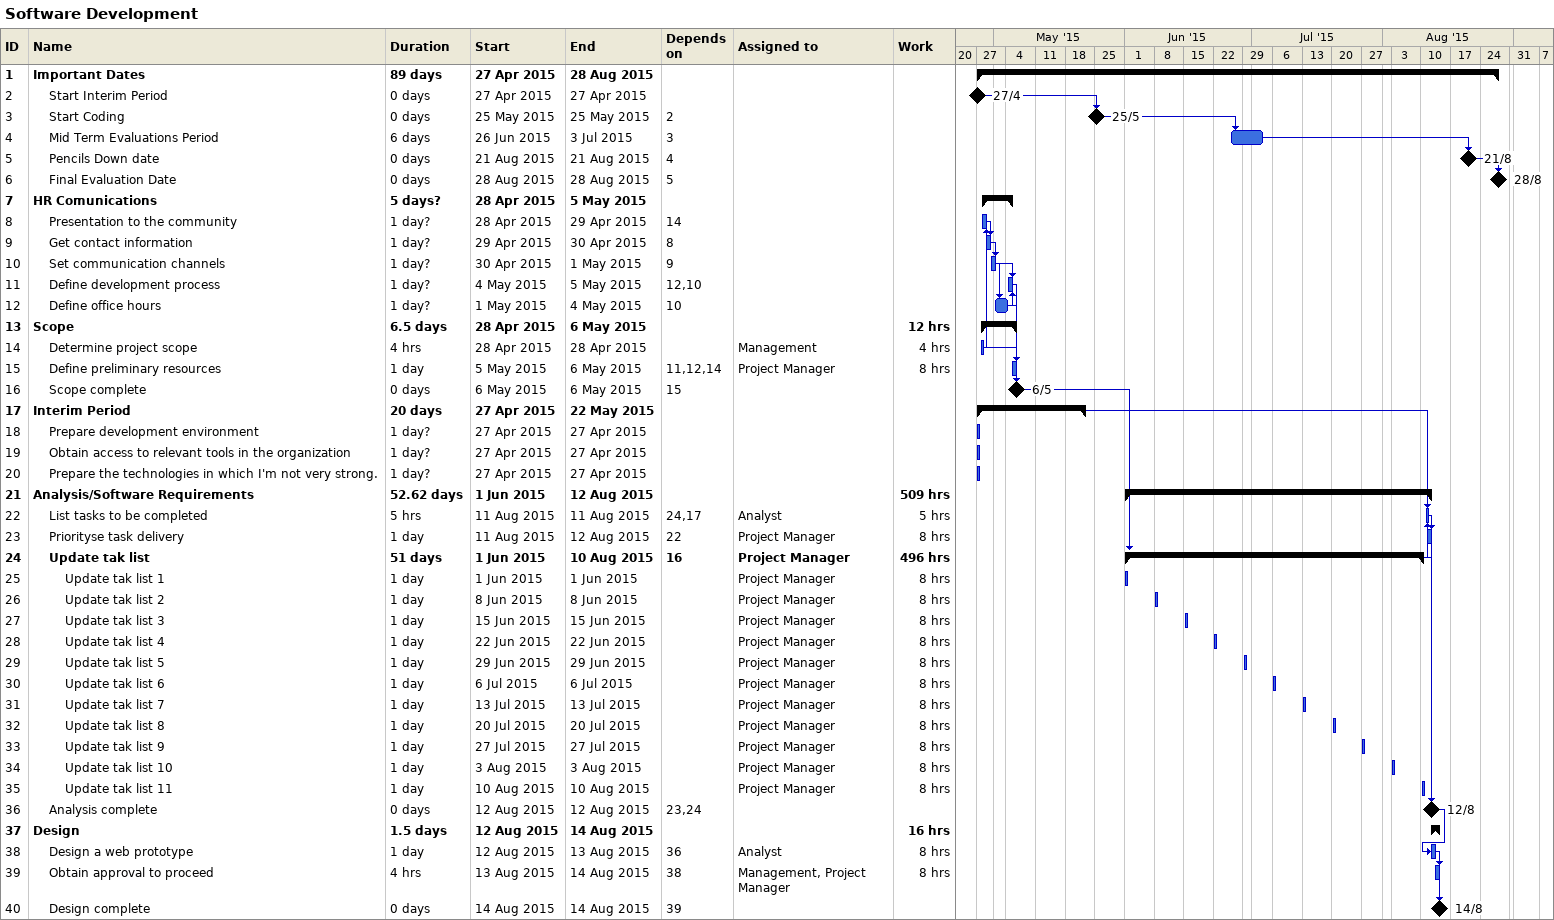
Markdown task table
Software Development

| ID | Level | Task | Duration | Start | Finish | Predecessors | Resources | Work (h) |
|---|---|---|---|---|---|---|---|---|
| 1 | 1 | **Important Dates** | 89d | 2015-04-27 | 2015-08-28 |  |  |  |
| 2 | 2 | Start Interim Period | 0d | 2015-04-27 | 2015-04-27 |  |  |  |
| 3 | 2 | Start Coding | 0d | 2015-05-25 | 2015-05-25 | 2 |  |  |
| 4 | 2 | Mid Term Evaluations Period | 6d | 2015-06-26 | 2015-07-03 | 3 |  |  |
| 5 | 2 | Pencils Down date | 0d | 2015-08-21 | 2015-08-21 | 4 |  |  |
| 6 | 2 | Final Evaluation Date | 0d | 2015-08-28 | 2015-08-28 | 5 |  |  |
| 7 | 1 | **HR Comunications** | 5d? | 2015-04-28 | 2015-05-05 |  |  |  |
| 8 | 2 | Presentation to the community | 1d? | 2015-04-28 | 2015-04-29 | 14 |  |  |
| 9 | 2 | Get contact information | 1d? | 2015-04-29 | 2015-04-30 | 8 |  |  |
| 10 | 2 | Set communication channels | 1d? | 2015-04-30 | 2015-05-01 | 9 |  |  |
| 11 | 2 | Define development process | 1d? | 2015-05-04 | 2015-05-05 | 12, 10 |  |  |
| 12 | 2 | Define office hours | 1d? | 2015-05-01 | 2015-05-04 | 10 |  |  |
| 13 | 1 | **Scope** | 6.5d | 2015-04-28 | 2015-05-06 |  |  | 12 |
| 14 | 2 | Determine project scope | 4h | 2015-04-28 | 2015-04-28 |  | Management | 4 |
| 15 | 2 | Define preliminary resources | 1d | 2015-05-05 | 2015-05-06 | 11, 12, 14 | Project Manager | 8 |
| 16 | 2 | Scope complete | 0d | 2015-05-06 | 2015-05-06 | 15 |  |  |
| 17 | 1 | **Interim Period** | 20d | 2015-04-27 | 2015-05-22 |  |  |  |
| 18 | 2 | Prepare development environment | 1d? | 2015-04-27 | 2015-04-27 |  |  |  |
| 19 | 2 | Obtain access to relevant tools in the organization | 1d? | 2015-04-27 | 2015-04-27 |  |  |  |
| 20 | 2 | Prepare the technologies in which I'm not very strong. | 1d? | 2015-04-27 | 2015-04-27 |  |  |  |
| 21 | 1 | **Analysis/Software Requirements** | 52.62d | 2015-06-01 | 2015-08-12 |  |  | 509 |
| 22 | 2 | List tasks to be completed | 5h | 2015-08-11 | 2015-08-11 | 24, 17 | Analyst | 5 |
| 23 | 2 | Priorityse task delivery | 1d | 2015-08-11 | 2015-08-12 | 22 | Project Manager | 8 |
| 24 | 2 | **Update tak list** | 51d | 2015-06-01 | 2015-08-10 | 16 | Project Manager | 496 |
| 25 | 3 | Update tak list 1 | 1d | 2015-06-01 | 2015-06-01 |  | Project Manager | 8 |
| 26 | 3 | Update tak list 2 | 1d | 2015-06-08 | 2015-06-08 |  | Project Manager | 8 |
| 27 | 3 | Update tak list 3 | 1d | 2015-06-15 | 2015-06-15 |  | Project Manager | 8 |
| 28 | 3 | Update tak list 4 | 1d | 2015-06-22 | 2015-06-22 |  | Project Manager | 8 |
| 29 | 3 | Update tak list 5 | 1d | 2015-06-29 | 2015-06-29 |  | Project Manager | 8 |
| 30 | 3 | Update tak list 6 | 1d | 2015-07-06 | 2015-07-06 |  | Project Manager | 8 |
| 31 | 3 | Update tak list 7 | 1d | 2015-07-13 | 2015-07-13 |  | Project Manager | 8 |
| 32 | 3 | Update tak list 8 | 1d | 2015-07-20 | 2015-07-20 |  | Project Manager | 8 |
| 33 | 3 | Update tak list 9 | 1d | 2015-07-27 | 2015-07-27 |  | Project Manager | 8 |
| 34 | 3 | Update tak list 10 | 1d | 2015-08-03 | 2015-08-03 |  | Project Manager | 8 |
| 35 | 3 | Update tak list 11 | 1d | 2015-08-10 | 2015-08-10 |  | Project Manager | 8 |
| 36 | 2 | Analysis complete | 0d | 2015-08-12 | 2015-08-12 | 23, 24 |  |  |
| 37 | 1 | **Design** | 1.5d | 2015-08-12 | 2015-08-14 |  |  | 16 |
| 38 | 2 | Design a web prototype | 1d | 2015-08-12 | 2015-08-13 | 36 | Analyst | 8 |
| 39 | 2 | Obtain approval to proceed | 4h | 2015-08-13 | 2015-08-14 | 38 | Management, Project Manager | 8 |
| 40 | 2 | Design complete | 0d | 2015-08-14 | 2015-08-14 | 39 |  |  |
